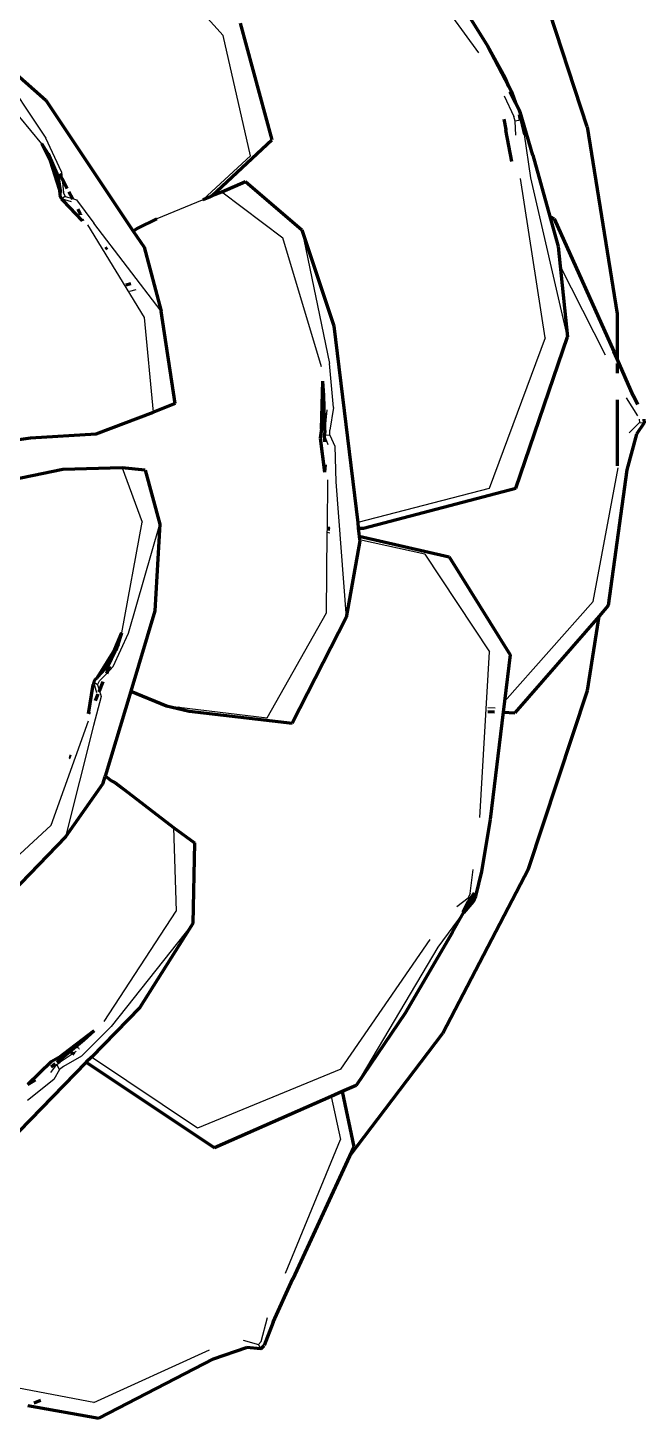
# Model space of a CAD drawing. Header units: millimetres. Extents: x 4307 to 31003, y 2809 to 20009.
# Drawn here: x 9884.6 to 9933.6, y 8868.9 to 8979.5 of the extents above; entities that cross this region are included whole.
import ezdxf

# ---------------------------------------------------------------- set-up
doc = ezdxf.new("R2010")
doc.units = ezdxf.units.MM
doc.layers.add('ProfileEdges', color=7, linetype='Continuous')

msp = doc.modelspace()

# ---------------------------------------------------------------- linework, layer by layer
for p, q in [((9920.46, 8977.55), (9913.05, 8987.67)), ((9900.11, 8978.91), (9893.32, 8986.48)), ((9902.28, 8969.35), (9900.11, 8978.91)), ((9881.1, 8978.1), (9885.99, 8970.74)), ((9885.68, 8970.29), (9880.18, 8976.9)), ((9922.46, 8974.11), (9923.25, 8972.46)), ((9923.37, 8973.55), (9923.7, 8972.64)), ((9923.35, 8972.09), (9923.25, 8972.46)), ((9923.77, 8972.18), (9923.35, 8972.09)), ((9923.39, 8970.98), (9923.35, 8972.09)), ((9923.82, 8972.19), (9923.77, 8972.18)), ((9887.23, 8968.07), (9885.99, 8970.74)), ((9924.59, 8967.6), (9924.08, 8971.05)), ((9898.51, 8965.87), (9902.28, 8969.35)), ((9887.23, 8968.07), (9887.29, 8967.52)), ((9887.29, 8967.52), (9887.41, 8966.39)), ((9925.74, 8954.85), (9923.76, 8967.54)), ((9927.51, 8954.92), (9924.59, 8967.6)), ((9887.54, 8966.09), (9887.23, 8965.92)), ((9887.41, 8966.39), (9887.54, 8966.09)), ((9887.54, 8966.09), (9888.11, 8965.93)), ((9899.99, 8966.48), (9904.86, 8962.81)), ((9888.03, 8965.69), (9887.23, 8965.92)), ((9888.11, 8965.93), (9888.44, 8965.84)), ((9888.44, 8965.84), (9889.82, 8963.98)), ((9898.44, 8965.82), (9894.84, 8964.32)), ((9898.44, 8965.82), (9898.51, 8965.87)), ((9893.85, 8956.46), (9889.34, 8963.84)), ((9895.18, 8956.98), (9889.82, 8963.98)), ((9907.94, 8952.54), (9904.86, 8962.81)), ((9906.36, 8963.44), (9908.56, 8952.8)), ((9930.53, 8953.48), (9926.93, 8960.57)), ((9893.17, 8958.68), (9892.66, 8958.54)), ((9894.56, 8948.93), (9893.85, 8956.46)), ((9925.74, 8954.85), (9921.28, 8942.85)), ((9908.89, 8949.3), (9908.56, 8952.8)), ((9932.19, 8950.08), (9933.07, 8948.65)), ((9908.37, 8949.13), (9908.19, 8947.47)), ((9908.89, 8949.3), (9908.6, 8947.5)), ((9933.21, 8948.37), (9933.24, 8948.1)), ((9908.59, 8947.11), (9908.6, 8947.5)), ((9932.41, 8947.3), (9933.24, 8948.1)), ((9933.24, 8948.1), (9933.61, 8948.08)), ((9908.45, 8946.34), (9908.18, 8947.14)), ((9908.18, 8947.14), (9908.59, 8947.11)), ((9908.59, 8947.11), (9908.99, 8946.23)), ((9908.99, 8946.23), (9909.07, 8943.38)), ((9892.07, 8944.51), (9893.67, 8940.17)), ((9929.55, 8933.86), (9931.53, 8944.49)), ((9908.4, 8939.78), (9908.43, 8943.54)), ((9909.07, 8943.38), (9909.9, 8932.6)), ((9921.28, 8942.85), (9910.82, 8940.15)), ((9892.05, 8931.37), (9893.67, 8940.17)), ((9892.57, 8931.34), (9895.08, 8940.03)), ((9908.39, 8939.35), (9908.4, 8939.66)), ((9908.4, 8939.78), (9908.6, 8939.78)), ((9908.4, 8939.66), (9908.4, 8939.78)), ((9908.33, 8932.95), (9908.39, 8939.35)), ((9908.59, 8939.31), (9908.39, 8939.35)), ((9916.15, 8937.63), (9910.96, 8938.78)), ((9916.15, 8937.63), (9921.31, 8929.85)), ((9903.62, 8924.6), (9908.33, 8932.95)), ((9922.5, 8925.9), (9929.55, 8933.86)), ((9891.36, 8928.68), (9892.57, 8931.34)), ((9920.52, 8916.67), (9921.31, 8929.85)), ((9891.36, 8928.68), (9890.85, 8928.14)), ((9890.12, 8927.24), (9889.82, 8927.43)), ((9890.06, 8926.59), (9889.82, 8927.43)), ((9890.12, 8927.24), (9890.27, 8927.54)), ((9890.85, 8928.14), (9890.27, 8927.54)), ((9890.41, 8926.3), (9889.78, 8923.99)), ((9890.12, 8927.24), (9890.27, 8926.76)), ((9890.27, 8926.76), (9890.41, 8926.3)), ((9895.61, 8925.57), (9896.57, 8925.45)), ((9897.4, 8925.12), (9896.57, 8925.45)), ((9896.57, 8925.45), (9903.62, 8924.6)), ((9921.18, 8925.43), (9921.74, 8925.4)), ((9886.42, 8916.05), (9889.39, 8924.35)), ((9889.78, 8923.99), (9887.56, 8915.14)), ((9887.84, 8921.42), (9887.94, 8921.37)), ((9896.16, 8915.87), (9890.7, 8919.92)), ((9881.07, 8911.13), (9886.42, 8916.05)), ((9896.16, 8915.87), (9896.37, 8909.21)), ((9919.76, 8910.62), (9920, 8912.54)), ((9918.69, 8909.58), (9919.6, 8910.28)), ((9919.76, 8910.62), (9919.6, 8910.28)), ((9919.6, 8910.28), (9919.73, 8910.18)), ((9919.73, 8910.18), (9919.8, 8910.13)), ((9919.8, 8910.13), (9919.99, 8909.98)), ((9890.63, 8900.43), (9896.37, 8909.21)), ((9917.21, 8906.34), (9919.23, 8909.09)), ((9897.69, 8908.22), (9891.19, 8900.02)), ((9909.47, 8896.63), (9916.57, 8906.95)), ((9910.69, 8895.33), (9917.21, 8906.34)), ((9888.84, 8897.66), (9891.19, 8900.02)), ((9888.17, 8897.88), (9887.13, 8897.19)), ((9888.84, 8897.66), (9887.39, 8896.84)), ((9888.4, 8898.03), (9888.17, 8897.88)), ((9888.62, 8898.27), (9888.38, 8898.43)), ((9888.68, 8898.23), (9888.65, 8898.25)), ((9898.06, 8891.93), (9889.62, 8897.6)), ((9886.39, 8896.36), (9886.87, 8897.01)), ((9887.09, 8896.62), (9886.62, 8895.8)), ((9886.87, 8897.01), (9887.13, 8897.19)), ((9887.09, 8896.62), (9886.87, 8897.01)), ((9887.39, 8896.84), (9887.09, 8896.62)), ((9909.47, 8896.63), (9898.06, 8891.93)), ((9886.62, 8895.8), (9884.53, 8894.13)), ((9908.69, 8894.45), (9909.45, 8891.04)), ((9905.07, 8880.39), (9909.45, 8891.04)), ((9903.13, 8874.95), (9903.63, 8876.88)), ((9889.82, 8870.09), (9899.03, 8874.3)), ((9901.71, 8875.07), (9902.91, 8874.72)), ((9903.13, 8874.95), (9902.91, 8874.72)), ((9903.1, 8874.38), (9902.91, 8874.72)), ((9889.82, 8870.09), (9878.98, 8872.15))]:
    msp.add_line(p, q)
at = {"layer": 'ProfileEdges', "lineweight": 211}
for p, q in [((9915.52, 8987.12), (9921.13, 8978.09)), ((9929.08, 8971.64), (9924.42, 8985.84)), ((9901.46, 8979.9), (9903.98, 8970.6)), ((9881.1, 8978.1), (9885.99, 8973.78)), ((9922.54, 8975.56), (9921.13, 8978.09)), ((9921.13, 8978.09), (9922.85, 8974.85)), ((9922.85, 8974.85), (9922.54, 8975.56)), ((9922.85, 8974.85), (9923.03, 8974.51)), ((9923.37, 8973.55), (9922.93, 8974.44)), ((9923.18, 8974.09), (9923.01, 8974.49)), ((9923.03, 8974.51), (9923.18, 8974.09)), ((9923.18, 8974.09), (9923.37, 8973.55)), ((9885.99, 8973.78), (9892.95, 8963.34)), ((9923.73, 8972.84), (9923.37, 8973.55)), ((9924.74, 8969.4), (9923.73, 8972.84)), ((9922.44, 8972.27), (9922.6, 8971.43)), ((9923.77, 8972.18), (9923.7, 8972.64)), ((9923.82, 8972.19), (9923.7, 8972.64)), ((9923.82, 8972.19), (9924.08, 8971.05)), ((9929.08, 8971.64), (9931.46, 8956.76)), ((9899.22, 8966.17), (9903.98, 8970.6)), ((9922.6, 8971.43), (9922.58, 8971.39)), ((9922.61, 8971.37), (9922.58, 8971.39)), ((9922.6, 8971.43), (9922.61, 8971.37)), ((9923.09, 8968.88), (9922.61, 8971.37)), ((9886.18, 8969.5), (9885.68, 8970.29)), ((9886.38, 8968.87), (9885.68, 8970.29)), ((9886.18, 8969.5), (9886.94, 8967.72)), ((9886.34, 8969.24), (9886.18, 8969.5)), ((9886.38, 8968.87), (9886.18, 8969.5)), ((9924.74, 8969.4), (9926.1, 8964.5)), ((9886.94, 8967.72), (9886.38, 8968.87)), ((9887.07, 8966.68), (9886.38, 8968.87)), ((9886.94, 8967.72), (9887.16, 8966.39)), ((9886.94, 8967.72), (9887.07, 8966.68)), ((9887.29, 8967.52), (9887.09, 8967.9)), ((9887.7, 8966.73), (9887.29, 8967.52)), ((9899.99, 8966.48), (9901.88, 8967.29)), ((9901.88, 8967.29), (9906.36, 8963.44)), ((9887.16, 8966.39), (9887.07, 8966.68)), ((9887.07, 8966.68), (9887.12, 8966.18)), ((9887.23, 8965.92), (9887.12, 8966.18)), ((9888.11, 8965.93), (9887.83, 8966.47)), ((9898.51, 8965.87), (9899.17, 8966.12)), ((9899.17, 8966.12), (9899.22, 8966.17)), ((9899.22, 8966.17), (9899.99, 8966.48)), ((9887.23, 8965.92), (9887.37, 8965.79)), ((9888.91, 8964.17), (9887.37, 8965.79)), ((9888.15, 8965.86), (9888.11, 8965.93)), ((9888.75, 8964.7), (9888.54, 8965.1)), ((9888.75, 8964.7), (9888.76, 8964.65)), ((9888.87, 8964.29), (9888.91, 8964.17)), ((9894.84, 8964.32), (9893.31, 8963.57)), ((9926.1, 8964.5), (9926.45, 8964.33)), ((9926.1, 8964.5), (9926.77, 8962.12)), ((9926.45, 8964.33), (9931.2, 8953.75)), ((9893.31, 8963.57), (9892.95, 8963.34)), ((9892.95, 8963.34), (9893.81, 8962.06)), ((9906.36, 8963.44), (9908.91, 8955.8)), ((9890.88, 8962.02), (9890.72, 8961.92)), ((9893.81, 8962.06), (9895.18, 8956.98)), ((9926.77, 8962.12), (9926.93, 8960.57)), ((9926.93, 8960.57), (9927.51, 8954.92)), ((9892.36, 8959.06), (9892.75, 8959.17)), ((9896.3, 8949.63), (9895.18, 8956.98)), ((9931.46, 8956.76), (9931.46, 8953.17)), ((9908.91, 8955.8), (9910.82, 8940.15)), ((9923.41, 8942.88), (9927.51, 8954.92)), ((9931.46, 8953.17), (9931.2, 8953.75)), ((9932.73, 8950.27), (9931.46, 8953.17)), ((9931.46, 8952.8), (9931.46, 8952.04)), ((9907.92, 8947.62), (9908.03, 8951.39)), ((9908.11, 8950.25), (9908.03, 8951.39)), ((9896.3, 8949.63), (9894.56, 8948.93)), ((9908.19, 8947.47), (9908.11, 8950.25)), ((9931.45, 8949.92), (9931.45, 8944.65)), ((9932.73, 8950.27), (9933.07, 8949.55)), ((9889.99, 8947.21), (9894.56, 8948.93)), ((9933.58, 8948.37), (9933.61, 8948.08)), ((9907.92, 8947.62), (9907.83, 8946.86)), ((9908.19, 8947.47), (9908.18, 8947.14)), ((9933.61, 8948.08), (9932.99, 8947.19)), ((9879.17, 8946.06), (9884.77, 8946.9)), ((9884.77, 8946.9), (9889.99, 8947.21)), ((9907.83, 8946.86), (9908.16, 8944.16)), ((9908.19, 8946.56), (9908.18, 8947.14)), ((9932.99, 8947.19), (9932.24, 8944.34)), ((9887.34, 8944.38), (9882.46, 8943.35)), ((9892.07, 8944.51), (9887.34, 8944.38)), ((9893.91, 8944.32), (9892.07, 8944.51)), ((9893.91, 8944.32), (9895.08, 8940.03)), ((9908.22, 8944.75), (9908.16, 8944.16)), ((9932.24, 8944.34), (9930.75, 8933.54)), ((9911.28, 8939.7), (9923.41, 8942.88)), ((9895.08, 8940.03), (9894.67, 8933.12)), ((9908.4, 8939.66), (9908.6, 8939.61)), ((9908.4, 8939.66), (9908.6, 8939.66)), ((9910.82, 8940.15), (9910.85, 8939.69)), ((9910.85, 8939.69), (9911.28, 8939.7)), ((9910.85, 8939.69), (9910.94, 8939.07)), ((9910.99, 8938.7), (9909.9, 8932.6)), ((9910.94, 8939.07), (9918.08, 8937.41)), ((9910.94, 8939.07), (9910.96, 8938.78)), ((9910.96, 8938.78), (9910.99, 8938.7)), ((9918.08, 8937.41), (9922.95, 8929.62)), ((9894.67, 8933.12), (9892.75, 8926.73)), ((9930.75, 8933.54), (9930.03, 8932.7)), ((9909.9, 8932.6), (9905.6, 8924.18)), ((9930.03, 8932.7), (9923.32, 8924.99)), ((9929.09, 8926.78), (9930.03, 8932.7)), ((9891.48, 8930.03), (9892.05, 8931.37)), ((9891.75, 8930.46), (9892.05, 8931.37)), ((9890.13, 8927.87), (9891.48, 8930.03)), ((9891.75, 8930.46), (9890.93, 8928.74)), ((9890.93, 8928.74), (9891.48, 8930.03)), ((9891.48, 8930.03), (9891.75, 8930.46)), ((9891.59, 8929.99), (9891.75, 8930.46)), ((9922.95, 8929.62), (9922.5, 8925.9)), ((9890.13, 8927.87), (9890.93, 8928.74)), ((9890.85, 8928.14), (9891.09, 8928.71)), ((9889.82, 8927.43), (9889.75, 8927.24)), ((9889.82, 8927.43), (9889.95, 8927.68)), ((9889.95, 8927.68), (9890.07, 8927.78)), ((9890.07, 8927.78), (9890.13, 8927.87)), ((9890.27, 8926.76), (9890.57, 8927.49)), ((9889.39, 8924.92), (9889.75, 8927.24)), ((9889.94, 8925.98), (9890.16, 8926.51)), ((9890.22, 8926.66), (9890.27, 8926.76)), ((9892.75, 8926.73), (9890.71, 8919.97)), ((9892.75, 8926.73), (9895.61, 8925.57)), ((9924.41, 8912.58), (9929.09, 8926.78)), ((9895.61, 8925.57), (9897.4, 8925.12)), ((9897.4, 8925.12), (9905.6, 8924.18)), ((9921.17, 8925.1), (9921.71, 8925.08)), ((9922.5, 8925.9), (9922.39, 8925.04)), ((9889.48, 8925.06), (9889.39, 8924.92)), ((9922.39, 8925.04), (9921.35, 8916.52)), ((9922.39, 8925.04), (9923.32, 8924.99)), ((9888, 8921.5), (9887.89, 8921.55)), ((9890.7, 8919.92), (9890.51, 8919.31)), ((9890.71, 8919.97), (9890.7, 8919.92)), ((9890.76, 8919.94), (9890.71, 8919.97)), ((9890.76, 8919.94), (9891.21, 8919.6)), ((9891.21, 8919.6), (9891.55, 8919.42)), ((9890.51, 8919.31), (9887.56, 8915.14)), ((9891.55, 8919.42), (9896.16, 8915.87)), ((9921.35, 8916.52), (9920.67, 8912.37)), ((9887.56, 8915.14), (9882.57, 8909.96)), ((9896.16, 8915.87), (9897.82, 8914.65)), ((9897.82, 8914.65), (9897.69, 8908.22)), ((9917.59, 8899.49), (9924.41, 8912.58)), ((9920.67, 8912.37), (9920.18, 8910.4)), ((9919.62, 8910.02), (9919.17, 8909.14)), ((9919.23, 8909.09), (9919.8, 8910.13)), ((9919.99, 8909.98), (9919.23, 8909.09)), ((9919.73, 8910.18), (9919.62, 8910.02)), ((9920.08, 8910.65), (9919.73, 8910.18)), ((9919.8, 8910.13), (9920.08, 8910.65)), ((9920.18, 8910.4), (9919.99, 8909.98)), ((9918.36, 8907.54), (9919.23, 8909.09)), ((9897.69, 8908.22), (9893.48, 8901.55)), ((9918.36, 8907.54), (9914.6, 8901.09)), ((9893.48, 8901.55), (9889.62, 8897.6)), ((9914.6, 8901.09), (9910.69, 8895.33)), ((9887.04, 8897.57), (9889.83, 8899.7)), ((9889.03, 8898.97), (9889.83, 8899.7)), ((9888.38, 8898.43), (9889.03, 8898.97)), ((9910.16, 8889.72), (9917.59, 8899.49)), ((9887.04, 8897.57), (9886.43, 8897.21)), ((9886.88, 8897.2), (9887.91, 8898.05)), ((9887.91, 8898.05), (9888.38, 8898.43)), ((9887.91, 8898.05), (9888.17, 8897.88)), ((9888.17, 8897.88), (9888.24, 8897.84)), ((9889.62, 8897.6), (9889.21, 8897.19)), ((9889.21, 8897.19), (9882.04, 8889.83)), ((9886.43, 8897.21), (9884.57, 8895.41)), ((9886.41, 8896.82), (9886.73, 8897.08)), ((9889.21, 8897.19), (9899.43, 8890.37)), ((9884.57, 8895.41), (9885.09, 8895.73)), ((9885.09, 8895.73), (9885.16, 8895.79)), ((9910.69, 8895.33), (9909.59, 8894.85)), ((9908.69, 8894.45), (9899.43, 8890.37)), ((9909.59, 8894.85), (9908.69, 8894.45)), ((9909.59, 8894.85), (9910.5, 8890.46)), ((9910.16, 8889.72), (9905.65, 8879.95)), ((9910.5, 8890.46), (9910.16, 8889.72)), ((9904.08, 8876.5), (9905.65, 8879.95)), ((9904.08, 8876.5), (9903.36, 8874.65)), ((9899.33, 8873.58), (9901.97, 8874.49)), ((9903.1, 8874.38), (9901.97, 8874.49)), ((9903.1, 8874.38), (9903.36, 8874.65)), ((9899.33, 8873.58), (9890.21, 8868.85)), ((9884.55, 8869.87), (9890.21, 8868.85)), ((9885.06, 8870.07), (9885.59, 8870.29))]:
    msp.add_line(p, q, dxfattribs=at)

doc.saveas('drawing.dxf')
